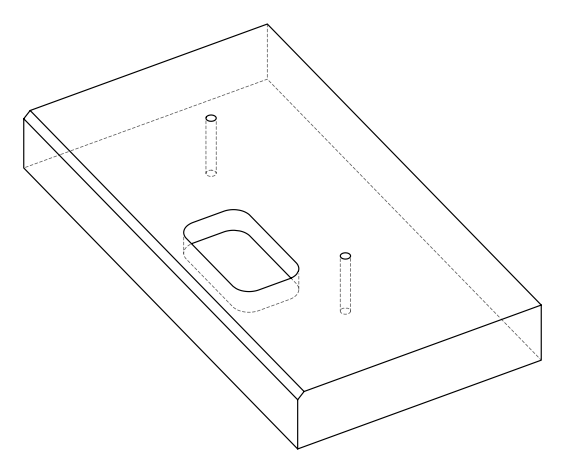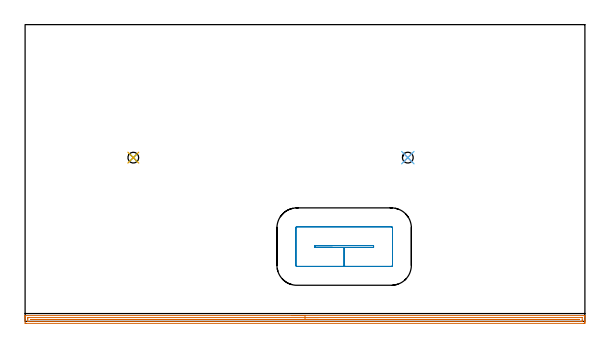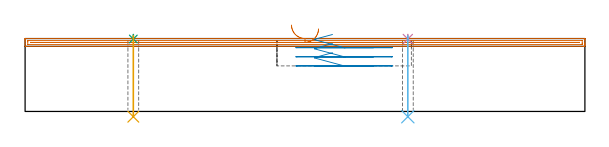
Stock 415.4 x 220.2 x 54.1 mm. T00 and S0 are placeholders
(PLAN: 6 operations, 3 tool changes, 13 min)
(1 AREA_MILL | FG_CHAMFER_SURFACE | UGT0205_001 | 10.12 min | 6987 mm3)
(2 MILL_RECTANGULAR_POCKET | POCKET_RECTANGULAR_STRAIGHT | UGT0201_006 | Follow Part, ap 7, ae 75% | 2.3 min | 112378 mm3)
(3 SPOT_DRILL | STEP1HOLE | NXT0321_9005460120000 | 0.03 min | 4 mm3)
(4 SPOT_DRILL_1 | STEP1HOLE_1 | NXT0321_9005460120000 | 0.03 min | 7 mm3)
(5 DRILL_THROUGH_HOLE_INTO_CENTER | STEP1HOLE | UGT0301_475 | 0.24 min | 2692 mm3)
(6 DRILL_THROUGH_HOLE_INTO_CENTER_1 | STEP1HOLE_1 | UGT0301_475 | 0.24 min | 2705 mm3)
(TOOL UGT0205_001 | Chamfer Mill 20 x 3 x 45 deg. | D20 FL50 Z2)
(TOOL UGT0201_006 | End Mill 28 mm | D28 FL25 Z2)
(TOOL NXT0321_9005460120000 | NC Spot Drill, 142deg, 12mm, Carbide, Uncoated | D12 PA142 FL30 Z2)
(TOOL UGT0301_475 | Carbide Drill 8.0 mm | D8 PA118 FL75 Z2)
(OP 1 AREA_MILL)
G17 G21 G94 G90
T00 M6
G54
G17 G0 G90 X197.7 Y4.3 S1061 M3
G43 Z64.1 H0
G94 G1 X197.738 Z63.228 F250.
X197.852 Z62.363
X198.041 Z61.512
X198.303 Z60.68
X198.637 Z59.874
X199.04 Z59.1
X199.508 Z58.364
X200.04 Z57.672
X200.629 Z57.029
X201.272 Z56.439
X201.964 Z55.908
X202.7 Z55.44
X203.474 Z55.037
X204.28 Z54.703
X205.112 Z54.441
X205.963 Z54.252
X206.828 Z54.138
X207.7 Z54.1
X415.238
X415.39 Y4.297 Z54.088
X415.398 Y4.196 Z53.988
X415.4 Y4.09 Z53.889
Y3.77 Z53.57
Y3.14 Z52.934
Y1.085 Z50.882
Y0.53 Z50.325
Y-0.063 Z49.733
Y-0.34 Z49.456
Y-0.932 Z48.864
X415.397 Y-1.21 Z48.586
X415.39 Y-1.493 Z48.303
X415.088 Y-1.498 Z48.3
X414.792 Y-1.5
X0.608
X0.312 Y-1.498
X0.01 Y-1.493 Z48.303
X0. Y-1.21 Z48.586
Y0.53 Z50.325
Y1.955 Z51.751
Y3.14 Z52.934
Y3.77 Z53.57
Y4.09 Z53.889
X0.002 Y4.196 Z53.988
X0.01 Y4.297 Z54.088
X0.162 Y4.3 Z54.1
X207.7
Y2.886 Z52.686
X413.007 Y2.885 Z52.685
X413.27 Y2.883 Z52.683
X413.357 Y2.879 Z52.679
X413.39 Y2.876 Z52.676
X413.392 Y2.858 Z52.658
X413.398 Y2.758 Z52.558
X413.4 Y1.017 Z50.817
Y0.53 Z50.33
X413.399 Y0.148 Z49.948
X413.394 Y0.019 Z49.819
X413.39 Y-0.077 Z49.723
X413.322 Y-0.079 Z49.721
X413.007 Y-0.083 Z49.717
X412.745 Y-0.085 Z49.715
X2.393
X2.13 Y-0.083 Z49.717
X2.043 Y-0.079 Z49.721
X2.009 Y-0.076 Z49.724
X2.007 Y-0.058 Z49.742
X2.002 Y0.042 Z49.842
X2. Y1.783 Z51.583
Y2.27 Z52.07
X2.001 Y2.652 Z52.452
X2.006 Y2.781 Z52.581
X2.01 Y2.876 Z52.676
X2.078 Y2.879 Z52.679
X2.393 Y2.883 Z52.683
X2.655 Y2.885 Z52.685
X207.7 Y2.886 Z52.686
Y1.471 Z51.271
X411.149
X411.221 Y1.469 Z51.269
X411.293 Y1.464 Z51.264
X411.39 Y1.452 Z51.252
X411.394 Y1.4 Z51.2
X411.393 Y1.357 Z51.157
X411.391 Y1.34 Z51.14
X411.366 Y1.335 Z51.135
X411.293 Y1.33 Z51.13
X411.221 Y1.329 Z51.129
X4.251
X4.179 Y1.331 Z51.131
X4.106 Y1.335 Z51.135
X4.009 Y1.348 Z51.148
X4.006 Y1.4 Z51.2
Y1.443 Z51.243
X4.009 Y1.46 Z51.26
X4.034 Y1.465 Z51.265
X4.107 Y1.47 Z51.27
X4.179 Y1.471 Z51.271
X207.7
X208.572 Z51.31
X209.436 Z51.423
X210.288 Z51.612
X211.12 Z51.875
X211.926 Z52.208
X212.7 Z52.611
X213.436 Z53.08
X214.128 Z53.611
X214.771 Z54.2
X215.36 Z54.844
X215.891 Z55.536
X216.36 Z56.271
X216.763 Z57.045
X217.097 Z57.851
X217.359 Z58.683
X217.548 Z59.535
X217.662 Z60.4
X217.7 Z61.271
G0 Z64.1
M5
M2
(OP 2 MILL_RECTANGULAR_POCKET)
G17 G21 G94 G90
T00 M6
G54
G17 G0 G90 X228.1 Y56.2 S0 M3
G43 Z64.1 H0
Z57.1
G94 G1 X214.9 Z53.563 F250.
Y54.8 Z53.188
X236.75 Z47.333
X258.6 F500.
Y56.2
X214.9
Y54.8
X236.75
Y40.8
X271.8
G3 X272.6 Y41.6 R0.8
G1 Y69.4
G3 X271.8 Y70.2 R0.8
G1 X201.7
G3 X200.9 Y69.4 R0.8
G1 Y41.6
G3 X201.7 Y40.8 R0.8
G1 X236.75
X237.75
G0 X228.1 Y56.2 Z50.333
G1 X214.9 Z46.796 F250.
Y54.8 Z46.421
X236.75 Z40.567
X258.6 F500.
Y56.2
X214.9
Y54.8
X236.75
Y40.8
X271.8
G3 X272.6 Y41.6 R0.8
G1 Y69.4
G3 X271.8 Y70.2 R0.8
G1 X201.7
G3 X200.9 Y69.4 R0.8
G1 Y41.6
G3 X201.7 Y40.8 R0.8
G1 X236.75
X237.75
G0 X228.1 Y56.2 Z43.567
G1 X214.9 Z40.03 F250.
Y54.8 Z39.655
X236.75 Z33.8
X258.6 F500.
Y56.2
X214.9
Y54.8
X236.75
Y40.8
X271.8
G3 X272.6 Y41.6 R0.8
G1 Y69.4
G3 X271.8 Y70.2 R0.8
G1 X201.7
G3 X200.9 Y69.4 R0.8
G1 Y41.6
G3 X201.7 Y40.8 R0.8
G1 X236.75
X237.75
G0 Z64.1
M5
M2
(OP 3 SPOT_DRILL)
G17 G21 G94 G90
T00 M6
G54
G17 G0 G90 X80.3 Y121.5 S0 M3
G43 Z64.1 H0
G94 G81 G98 Z53.756 F250. R57.1
G80
M5
M2
(OP 4 SPOT_DRILL_1)
G17 G21 G94 G90
T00 M6
G54
G17 G0 G90 X284. Y121.5 S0 M3
G43 Z64.1 H0
G94 G81 G98 Z53.756 F250. R57.1
G80
M5
M2
(OP 5 DRILL_THROUGH_HOLE_INTO_CENTER)
G17 G21 G94 G90
T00 M6
G54
G17 G0 G90 X80.3 Y121.5 S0 M3
G43 Z64.1 H0
G94 G73 G98 Z-3.903 F250. Q7.25 R56.1
G80
M5
M2
(OP 6 DRILL_THROUGH_HOLE_INTO_CENTER_1)
G17 G21 G94 G90
T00 M6
G54
G17 G0 G90 X284. Y121.5 S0 M3
G43 Z64.1 H0
G94 G73 G98 Z-3.903 F250. Q7.25 R56.1
G80
M5
M2
